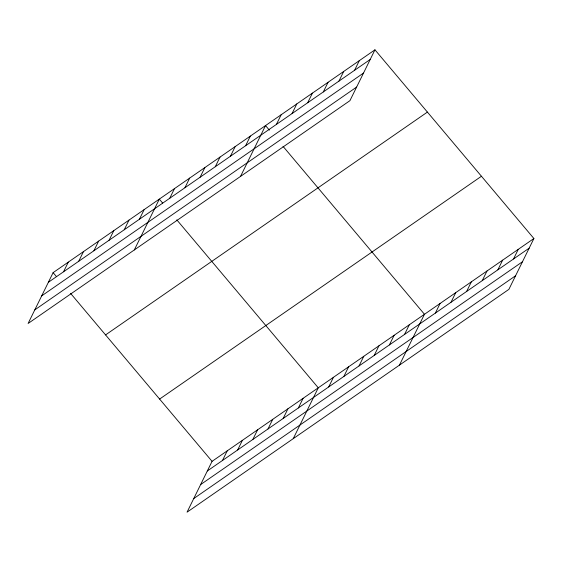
<?xml version="1.0" encoding="UTF-8"?>
<svg xmlns="http://www.w3.org/2000/svg" width="562" height="562" viewBox="0 0 562 562"><rect width="100%" height="100%" fill="white"/><g stroke="black" fill="none" stroke-linecap="round" stroke-linejoin="round"><path stroke-width="0.84" d="M374.952 49.821L53.116 272.64L28.1 323.48L349.936 100.661L374.952 49.821L533.9 238.52L508.884 289.36L187.048 512.179L212.064 461.339L533.9 238.52M63.548 271.776L68.29 262.138M78.715 261.274L83.457 251.636M93.889 250.771L98.631 241.133M109.063 240.269L113.805 230.624M124.237 229.76L128.979 220.121M139.404 219.257L144.153 209.619M134.304 249.95L159.32 199.117L162.601 203.001M169.752 198.245L174.494 188.607M184.926 187.743L189.668 178.105M200.1 177.241L204.842 167.602M215.267 166.738L220.009 157.093M230.441 156.229L235.183 146.591M245.615 145.727L250.357 136.088M240.515 176.419L265.531 125.586L269.353 130.124M276.42 124.399L281.162 114.76M292.05 113.58L296.792 103.935M307.681 102.755L312.423 93.116M323.319 91.929L328.06 82.291M338.949 81.111L343.691 71.472M354.58 70.285L359.322 60.647M222.489 460.475L227.231 450.836M237.663 449.965L242.405 440.327M252.837 439.463L257.579 429.825M268.004 428.961L272.753 419.322M283.178 418.458L287.92 408.813M298.352 407.949L303.094 398.31M293.252 438.648L318.268 387.808L176.805 219.868M328.7 386.944L333.442 377.306M343.867 376.442L348.616 366.796M359.041 365.932L363.783 356.294M374.215 355.43L378.957 345.792M389.389 344.928L394.131 335.282M404.556 334.418L409.305 324.78M399.456 365.117L424.472 314.277L283.016 146.338M435.36 313.097L440.109 303.452M450.998 302.272L455.74 292.633M466.629 291.446L471.37 281.808M482.259 280.628L487.001 270.989M497.89 269.802L502.639 260.164M513.528 258.984L518.269 249.338M48.374 282.286L370.21 59.467M41.679 295.879L363.523 73.06M34.788 309.887L356.631 87.068M105.565 334.91L427.408 112.091M159.608 399.069L481.451 176.25M207.315 470.977L529.158 248.158M200.627 484.57L522.47 261.752M193.735 498.578L515.572 275.759M53.116 272.64L56.397 276.532M70.601 293.399L212.064 461.339"/></g></svg>
